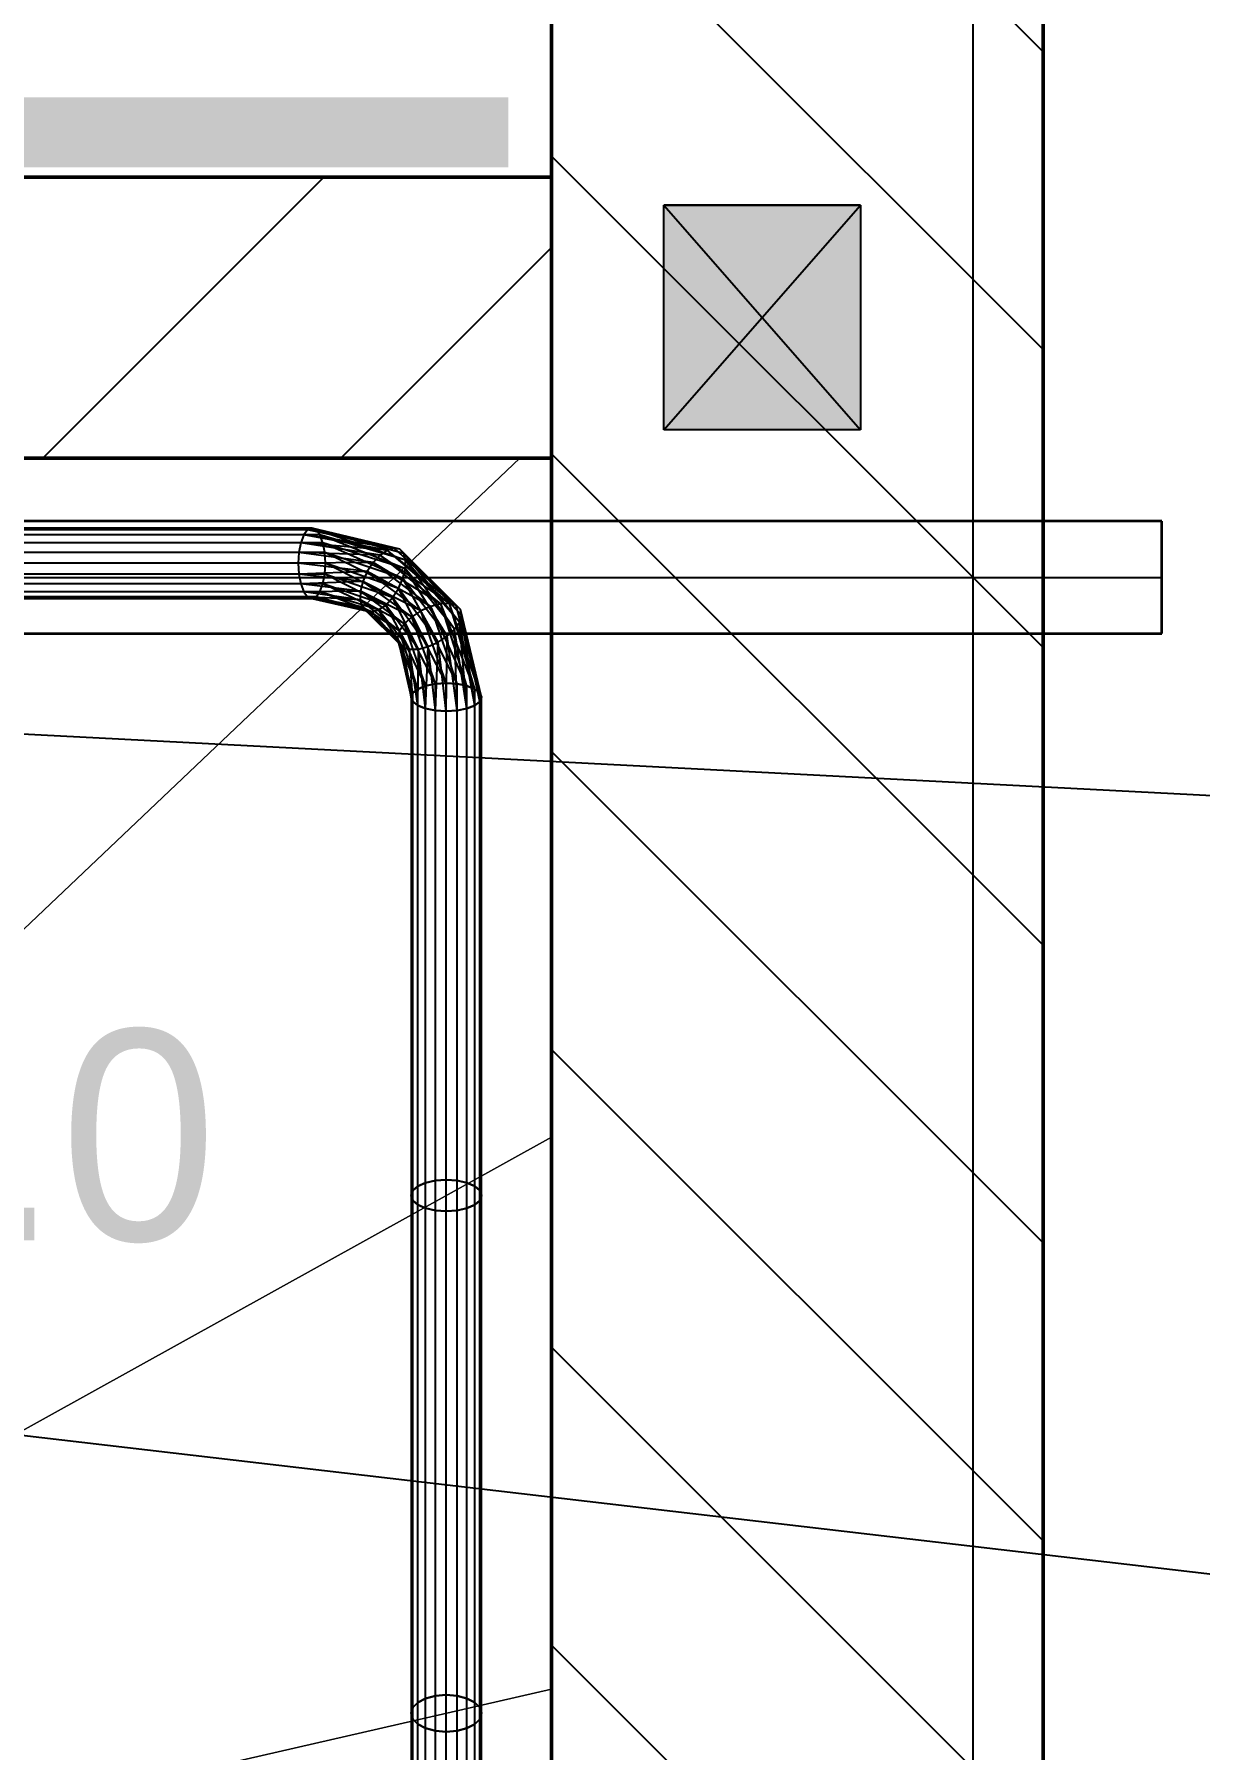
# Model space of a CAD drawing. Extents: x 0 to 756, y -25 to 420.
# Drawn here: x 384.24 to 400.84, y 241.18 to 265.61 of the extents above; entities that cross this region are included whole.
import ezdxf
from ezdxf.lldxf.tags import DXFTag

# ---------------------------------------------------------------- set-up
doc = ezdxf.new("R2010")
doc.units = 0
doc.layers.get('0').update_dxf_attribs({"lineweight": 25})
doc.layers.get('DEFPOINTS').update_dxf_attribs({"lineweight": 25})
for name, color, linetype, lineweight in [('A_Aussenwand', 7, 'Continuous', 25), ('A_Innenwand', 7, 'Continuous', 25), ('ALLGEMEIN01', 7, 'Continuous', 13), ('ALLGEMEIN03', 7, 'Continuous', 25), ('L_Text', 7, 'Continuous', 25), ('Standard', 7, 'Continuous', 25), ('TREPPE', 7, 'Continuous', 13), ('WAND_HOLZ_NICHT_TRAGEND', 7, 'Continuous', 13), ('WAND_HOLZ_TRAGEND', 7, 'Continuous', 13)]:
    doc.layers.add(name, color=color, linetype=linetype, lineweight=lineweight)
for name, color, linetype, lineweight, true_color in [('A_Geschossdecke', 7, 'Continuous', 25, 0x008080), ('H_Heizung', 1, 'Continuous', 25, 0xff0000), ('L_Abluft', 2, 'Continuous', 35, 0xffff00)]:
    doc.layers.add(name, color=color, linetype=linetype, lineweight=lineweight, true_color=true_color)
doc.styles.get("Standard").update_dxf_attribs({"font": 'arial.ttf'})
tags = doc.linetypes.add('PUNKT2_S9', pattern=[0.1, 0, -0.1]).pattern_tags.tags
tags[6:7] = [DXFTag(74, 4), DXFTag(75, 0), DXFTag(340, '0'), DXFTag(46, 1.0), DXFTag(50, 0.0), DXFTag(44, 0.0), DXFTag(45, 0.0)]
tags[4:5] = [DXFTag(74, 4), DXFTag(75, 0), DXFTag(340, '0'), DXFTag(46, 1.0), DXFTag(50, 0.0), DXFTag(44, 0.0), DXFTag(45, 0.0)]
tags = doc.linetypes.add('STRICHPUNKT2', pattern=[12.7, 6.35, -3.175, 0, -3.175]).pattern_tags.tags
tags[10:11] = [DXFTag(74, 4), DXFTag(75, 0), DXFTag(340, '0'), DXFTag(46, 0.0), DXFTag(50, 0.0), DXFTag(44, 0.0), DXFTag(45, 0.0)]
tags[8:9] = [DXFTag(74, 4), DXFTag(75, 0), DXFTag(340, '0'), DXFTag(46, 0.0), DXFTag(50, 0.0), DXFTag(44, 0.0), DXFTag(45, 0.0)]
tags[6:7] = [DXFTag(74, 4), DXFTag(75, 0), DXFTag(340, '0'), DXFTag(46, 0.0), DXFTag(50, 0.0), DXFTag(44, 0.0), DXFTag(45, 0.0)]
tags[4:5] = [DXFTag(74, 4), DXFTag(75, 0), DXFTag(340, '0'), DXFTag(46, 0.0), DXFTag(50, 0.0), DXFTag(44, 0.0), DXFTag(45, 0.0)]

# ---------------------------------------------------------------- blocks, each defined once
blk = doc.blocks.new('Referenz-A0T78P30OY')
at = {"layer": 'ALLGEMEIN01', "color": 0, "linetype": 'PUNKT2_S9', "ltscale": 0.13}
blk.add_line((391.607, 30.521), (391.607, 376.578), dxfattribs=at)
at = {"layer": 'ALLGEMEIN03', "color": 0, "lineweight": -2}
for p, q in [((391.607, 263.578), (391.607, 279.578)), ((359.007, 263.578), (391.607, 263.578))]:
    blk.add_line(p, q, dxfattribs=at)
at = {"layer": 'DEFPOINTS', "color": 0, "linetype": 'Continuous', "lineweight": -2, "ltscale": 0.25}
for p, q in [((391.607, 263.578), (391.607, 263.578)), ((391.607, 263.578), (391.607, 263.578)), ((391.607, 263.578), (391.607, 263.578)), ((391.607, 263.578), (391.607, 263.578)), ((391.607, 259.578), (391.607, 259.578)), ((391.607, 259.578), (391.607, 259.578)), ((391.607, 259.578), (391.607, 259.578)), ((391.607, 259.578), (391.607, 259.578))]:
    blk.add_line(p, q, dxfattribs=at)
at = {"layer": 'DEFPOINTS', "color": 0, "linetype": 'Continuous', "lineweight": 18, "ltscale": 0.18}
blk.add_line((391.607, 259.578), (391.607, 259.578), dxfattribs=at)
at = {"layer": 'Standard', "color": 0, "lineweight": -2}
for p, q in [((393.207, 259.978), (393.207, 263.178)), ((393.207, 263.178), (396.007, 263.178)), ((393.207, 259.978), (396.007, 263.178)), ((396.007, 263.178), (393.207, 263.178)), ((393.207, 263.178), (396.007, 259.978)), ((396.007, 263.178), (396.007, 259.978)), ((396.007, 259.978), (393.207, 259.978)), ((388.193, 258.578), (379.737, 258.578)), ((388.193, 258.578), (388.133, 258.553)), ((388.253, 258.553), (388.193, 258.578)), ((389.501, 258.22), (388.193, 258.578)), ((389.444, 258.279), (388.193, 258.578)), ((388.035, 258.372), (379.55, 258.372)), ((388.078, 258.482), (379.601, 258.482)), ((388.133, 258.553), (379.666, 258.553)), ((388.253, 258.553), (379.809, 258.553)), ((388.307, 258.482), (379.873, 258.482)), ((388.351, 258.372), (379.924, 258.372)), ((388.035, 258.372), (388.008, 258.232)), ((388.078, 258.482), (388.035, 258.372)), ((389.268, 258.266), (388.035, 258.372)), ((389.166, 258.196), (388.035, 258.372)), ((388.133, 258.553), (388.078, 258.482)), ((389.364, 258.295), (388.078, 258.482)), ((389.268, 258.266), (388.078, 258.482)), ((389.444, 258.279), (388.133, 258.553)), ((389.364, 258.295), (388.133, 258.553)), ((388.307, 258.482), (388.253, 258.553)), ((389.529, 258.124), (388.253, 258.553)), ((389.501, 258.22), (388.253, 258.553)), ((388.351, 258.372), (388.307, 258.482)), ((389.525, 258), (388.307, 258.482)), ((389.529, 258.124), (388.307, 258.482)), ((388.378, 258.232), (388.351, 258.372)), ((389.49, 257.861), (388.351, 258.372)), ((389.525, 258), (388.351, 258.372)), ((387.998, 258.078), (379.506, 258.078)), ((388.008, 258.232), (379.518, 258.232)), ((388.378, 258.232), (379.957, 258.232)), ((388.388, 258.078), (379.968, 258.078)), ((388.008, 258.232), (387.998, 258.078)), ((389.068, 258.091), (387.998, 258.078)), ((387.998, 258.078), (388.008, 257.923)), ((388.983, 257.961), (387.998, 258.078)), ((389.166, 258.196), (388.008, 258.232)), ((389.068, 258.091), (388.008, 258.232)), ((388.388, 258.078), (388.378, 258.232)), ((389.427, 257.719), (388.378, 258.232)), ((389.49, 257.861), (388.378, 258.232)), ((388.378, 257.923), (388.388, 258.078)), ((389.343, 257.589), (388.388, 258.078)), ((389.427, 257.719), (388.388, 258.078)), ((389.068, 258.091), (388.983, 257.961)), ((389.166, 258.196), (389.068, 258.091)), ((390.028, 257.5), (389.068, 258.091)), ((389.888, 257.465), (389.068, 258.091)), ((389.268, 258.266), (389.166, 258.196)), ((390.152, 257.504), (389.166, 258.196)), ((390.028, 257.5), (389.166, 258.196)), ((389.364, 258.295), (389.268, 258.266)), ((390.248, 257.475), (389.268, 258.266)), ((390.152, 257.504), (389.268, 258.266)), ((390.248, 257.475), (389.364, 258.295)), ((389.364, 258.295), (390.308, 257.418)), ((389.444, 258.279), (389.364, 258.295)), ((389.501, 258.22), (389.444, 258.279)), ((390.308, 257.418), (389.444, 258.279)), ((389.444, 258.279), (390.324, 257.337)), ((389.529, 258.124), (389.501, 258.22)), ((390.296, 257.241), (389.501, 258.22)), ((390.324, 257.337), (389.501, 258.22)), ((389.525, 258), (389.529, 258.124)), ((390.226, 257.138), (389.529, 258.124)), ((390.296, 257.241), (389.529, 258.124)), ((388.008, 257.923), (379.518, 257.923)), ((388.378, 257.923), (379.957, 257.923)), ((388.983, 257.961), (388.008, 257.923)), ((388.008, 257.923), (388.035, 257.784)), ((388.92, 257.819), (388.008, 257.923)), ((388.351, 257.784), (388.378, 257.923)), ((389.245, 257.484), (388.378, 257.923)), ((389.343, 257.589), (388.378, 257.923)), ((388.983, 257.961), (388.92, 257.819)), ((389.888, 257.465), (388.983, 257.961)), ((389.747, 257.402), (388.983, 257.961)), ((389.427, 257.719), (389.49, 257.861)), ((389.49, 257.861), (389.525, 258)), ((389.991, 256.955), (389.49, 257.861)), ((390.121, 257.04), (389.49, 257.861)), ((390.121, 257.04), (389.525, 258)), ((390.226, 257.138), (389.525, 258)), ((388.035, 257.784), (379.55, 257.784)), ((388.078, 257.673), (379.601, 257.673)), ((388.133, 257.602), (379.666, 257.602)), ((388.253, 257.602), (379.809, 257.602)), ((388.307, 257.673), (379.873, 257.673)), ((388.351, 257.784), (379.924, 257.784)), ((388.92, 257.819), (388.035, 257.784)), ((388.035, 257.784), (388.078, 257.673)), ((388.885, 257.68), (388.035, 257.784)), ((388.885, 257.68), (388.078, 257.673)), ((388.078, 257.673), (388.133, 257.602)), ((388.881, 257.556), (388.078, 257.673)), ((388.133, 257.602), (388.193, 257.578)), ((388.881, 257.556), (388.133, 257.602)), ((388.909, 257.46), (388.133, 257.602)), ((388.193, 257.578), (388.253, 257.602)), ((388.253, 257.602), (388.307, 257.673)), ((388.966, 257.401), (388.253, 257.602)), ((389.047, 257.385), (388.253, 257.602)), ((388.307, 257.673), (388.351, 257.784)), ((389.047, 257.385), (388.307, 257.673)), ((389.143, 257.414), (388.307, 257.673)), ((389.143, 257.414), (388.351, 257.784)), ((389.245, 257.484), (388.351, 257.784)), ((388.885, 257.68), (388.881, 257.556)), ((388.92, 257.819), (388.885, 257.68)), ((389.617, 257.317), (388.885, 257.68)), ((389.512, 257.218), (388.885, 257.68)), ((389.747, 257.402), (388.92, 257.819)), ((389.617, 257.317), (388.92, 257.819)), ((389.245, 257.484), (389.343, 257.589)), ((389.343, 257.589), (389.427, 257.719)), ((389.71, 256.856), (389.343, 257.589)), ((389.85, 256.891), (389.343, 257.589)), ((389.85, 256.891), (389.427, 257.719)), ((389.991, 256.955), (389.427, 257.719)), ((379.737, 257.578), (388.193, 257.578)), ((388.193, 257.578), (388.966, 257.401)), ((388.909, 257.46), (388.193, 257.578)), ((388.881, 257.556), (388.909, 257.46)), ((389.512, 257.218), (388.881, 257.556)), ((389.442, 257.115), (388.881, 257.556)), ((388.909, 257.46), (388.966, 257.401)), ((389.442, 257.115), (388.909, 257.46)), ((389.414, 257.019), (388.909, 257.46)), ((388.966, 257.401), (389.047, 257.385)), ((388.966, 257.401), (389.43, 256.938)), ((389.414, 257.019), (388.966, 257.401)), ((389.047, 257.385), (389.143, 257.414)), ((389.43, 256.938), (389.047, 257.385)), ((389.489, 256.881), (389.047, 257.385)), ((389.143, 257.414), (389.245, 257.484)), ((389.489, 256.881), (389.143, 257.414)), ((389.586, 256.853), (389.143, 257.414)), ((389.586, 256.853), (389.245, 257.484)), ((389.71, 256.856), (389.245, 257.484)), ((389.747, 257.402), (389.617, 257.317)), ((389.888, 257.465), (389.747, 257.402)), ((390.262, 256.36), (389.747, 257.402)), ((390.107, 256.37), (389.747, 257.402)), ((390.028, 257.5), (389.888, 257.465)), ((390.401, 256.332), (389.888, 257.465)), ((390.262, 256.36), (389.888, 257.465)), ((390.152, 257.504), (390.028, 257.5)), ((390.512, 256.287), (390.028, 257.5)), ((390.401, 256.332), (390.028, 257.5)), ((390.248, 257.475), (390.152, 257.504)), ((390.583, 256.232), (390.152, 257.504)), ((390.512, 256.287), (390.152, 257.504)), ((390.308, 257.418), (390.248, 257.475)), ((390.607, 256.17), (390.248, 257.475)), ((390.583, 256.232), (390.248, 257.475)), ((390.324, 257.337), (390.308, 257.418)), ((390.583, 256.108), (390.308, 257.418)), ((390.607, 256.17), (390.308, 257.418)), ((389.442, 257.115), (389.414, 257.019)), ((389.512, 257.218), (389.442, 257.115)), ((389.813, 256.332), (389.442, 257.115)), ((389.703, 256.287), (389.442, 257.115)), ((389.617, 257.317), (389.512, 257.218)), ((389.953, 256.36), (389.512, 257.218)), ((389.813, 256.332), (389.512, 257.218)), ((390.107, 256.37), (389.617, 257.317)), ((389.953, 256.36), (389.617, 257.317)), ((390.121, 257.04), (390.226, 257.138)), ((390.226, 257.138), (390.296, 257.241)), ((390.262, 255.979), (390.226, 257.138)), ((390.401, 256.008), (390.226, 257.138)), ((390.296, 257.241), (390.324, 257.337)), ((390.401, 256.008), (390.296, 257.241)), ((390.512, 256.052), (390.296, 257.241)), ((390.512, 256.052), (390.324, 257.337)), ((390.583, 256.108), (390.324, 257.337)), ((389.414, 257.019), (389.43, 256.938)), ((389.703, 256.287), (389.414, 257.019)), ((389.632, 256.232), (389.414, 257.019)), ((389.43, 256.938), (389.489, 256.881)), ((389.43, 256.938), (389.607, 256.17)), ((389.632, 256.232), (389.43, 256.938)), ((389.489, 256.881), (389.586, 256.853)), ((389.607, 256.17), (389.489, 256.881)), ((389.632, 256.108), (389.489, 256.881)), ((389.586, 256.853), (389.71, 256.856)), ((389.632, 256.108), (389.586, 256.853)), ((389.703, 256.052), (389.586, 256.853)), ((389.703, 256.052), (389.71, 256.856)), ((389.71, 256.856), (389.85, 256.891)), ((389.813, 256.008), (389.71, 256.856)), ((389.813, 256.008), (389.85, 256.891)), ((389.85, 256.891), (389.991, 256.955)), ((389.953, 255.979), (389.85, 256.891)), ((389.953, 255.979), (389.991, 256.955)), ((389.991, 256.955), (390.121, 257.04)), ((390.107, 255.97), (389.991, 256.955)), ((390.107, 255.97), (390.121, 257.04)), ((390.262, 255.979), (390.121, 257.04)), ((390.107, 256.37), (389.953, 256.36)), ((389.953, 256.36), (390.107, 256.37)), ((390.262, 256.36), (390.107, 256.37)), ((390.107, 249.295), (390.107, 256.37)), ((390.107, 256.37), (390.262, 256.36)), ((389.632, 256.232), (389.607, 256.17)), ((389.607, 256.17), (389.632, 256.232)), ((389.632, 256.108), (389.607, 256.17)), ((389.607, 256.17), (389.607, 249.071)), ((389.607, 256.17), (389.632, 256.108)), ((389.703, 256.287), (389.632, 256.232)), ((389.632, 256.232), (389.703, 256.287)), ((389.632, 249.141), (389.632, 256.232)), ((389.813, 256.332), (389.703, 256.287)), ((389.703, 256.287), (389.813, 256.332)), ((389.703, 249.203), (389.703, 256.287)), ((389.953, 256.36), (389.813, 256.332)), ((389.813, 256.332), (389.953, 256.36)), ((389.813, 249.253), (389.813, 256.332)), ((389.953, 249.284), (389.953, 256.36)), ((390.401, 256.332), (390.262, 256.36)), ((390.262, 249.284), (390.262, 256.36)), ((390.262, 256.36), (390.401, 256.332)), ((390.512, 256.287), (390.401, 256.332)), ((390.401, 249.253), (390.401, 256.332)), ((390.401, 256.332), (390.512, 256.287)), ((390.583, 256.232), (390.512, 256.287)), ((390.512, 249.203), (390.512, 256.287)), ((390.512, 256.287), (390.583, 256.232)), ((390.607, 256.17), (390.583, 256.232)), ((390.583, 249.141), (390.583, 256.232)), ((390.583, 256.232), (390.607, 256.17)), ((390.607, 256.17), (390.583, 256.108)), ((390.583, 256.108), (390.607, 256.17)), ((390.607, 249.071), (390.607, 256.17)), ((389.632, 249.002), (389.632, 256.108)), ((389.703, 256.052), (389.632, 256.108)), ((389.632, 256.108), (389.703, 256.052)), ((389.703, 248.94), (389.703, 256.052)), ((389.813, 256.008), (389.703, 256.052)), ((389.703, 256.052), (389.813, 256.008)), ((389.813, 248.89), (389.813, 256.008)), ((389.953, 255.979), (389.813, 256.008)), ((389.813, 256.008), (389.953, 255.979)), ((389.953, 248.859), (389.953, 255.979)), ((390.107, 255.97), (389.953, 255.979)), ((389.953, 255.979), (390.107, 255.97)), ((390.262, 255.979), (390.107, 255.97)), ((390.107, 255.97), (390.262, 255.979)), ((390.107, 248.848), (390.107, 255.97)), ((390.401, 256.008), (390.262, 255.979)), ((390.262, 255.979), (390.401, 256.008)), ((390.262, 248.859), (390.262, 255.979)), ((390.512, 256.052), (390.401, 256.008)), ((390.401, 256.008), (390.512, 256.052)), ((390.401, 248.89), (390.401, 256.008)), ((390.583, 256.108), (390.512, 256.052)), ((390.512, 256.052), (390.583, 256.108)), ((390.512, 248.94), (390.512, 256.052)), ((390.583, 249.002), (390.583, 256.108)), ((389.953, 249.284), (389.813, 249.253)), ((389.813, 249.253), (389.953, 249.284)), ((390.107, 249.295), (389.953, 249.284)), ((389.953, 249.284), (390.107, 249.295)), ((389.953, 241.943), (389.953, 249.284)), ((390.262, 249.284), (390.107, 249.295)), ((390.107, 241.956), (390.107, 249.295)), ((390.107, 249.295), (390.262, 249.284)), ((390.401, 249.253), (390.262, 249.284)), ((390.262, 241.943), (390.262, 249.284)), ((390.262, 249.284), (390.401, 249.253)), ((389.632, 249.141), (389.607, 249.071)), ((389.607, 249.071), (389.632, 249.141)), ((389.632, 249.002), (389.607, 249.071)), ((389.607, 249.071), (389.607, 241.694)), ((389.607, 249.071), (389.632, 249.002)), ((389.703, 249.203), (389.632, 249.141)), ((389.632, 249.141), (389.703, 249.203)), ((389.632, 241.775), (389.632, 249.141)), ((389.813, 249.253), (389.703, 249.203)), ((389.703, 249.203), (389.813, 249.253)), ((389.703, 241.848), (389.703, 249.203)), ((389.813, 241.906), (389.813, 249.253)), ((390.512, 249.203), (390.401, 249.253)), ((390.401, 241.906), (390.401, 249.253)), ((390.401, 249.253), (390.512, 249.203)), ((390.583, 249.141), (390.512, 249.203)), ((390.512, 241.848), (390.512, 249.203)), ((390.512, 249.203), (390.583, 249.141)), ((390.607, 249.071), (390.583, 249.141)), ((390.583, 241.775), (390.583, 249.141)), ((390.583, 249.141), (390.607, 249.071)), ((390.607, 249.071), (390.583, 249.002)), ((390.583, 249.002), (390.607, 249.071)), ((390.607, 241.694), (390.607, 249.071)), ((389.632, 241.613), (389.632, 249.002)), ((389.703, 248.94), (389.632, 249.002)), ((389.632, 249.002), (389.703, 248.94)), ((389.703, 241.54), (389.703, 248.94)), ((389.813, 248.89), (389.703, 248.94)), ((389.703, 248.94), (389.813, 248.89)), ((389.813, 241.482), (389.813, 248.89)), ((389.953, 248.859), (389.813, 248.89)), ((389.813, 248.89), (389.953, 248.859)), ((389.953, 241.445), (389.953, 248.859)), ((390.107, 248.848), (389.953, 248.859)), ((389.953, 248.859), (390.107, 248.848)), ((390.262, 248.859), (390.107, 248.848)), ((390.107, 248.848), (390.262, 248.859)), ((390.107, 241.432), (390.107, 248.848)), ((390.401, 248.89), (390.262, 248.859)), ((390.262, 248.859), (390.401, 248.89)), ((390.262, 241.445), (390.262, 248.859)), ((390.512, 248.94), (390.401, 248.89)), ((390.401, 248.89), (390.512, 248.94)), ((390.401, 241.482), (390.401, 248.89)), ((390.583, 249.002), (390.512, 248.94)), ((390.512, 248.94), (390.583, 249.002)), ((390.512, 241.54), (390.512, 248.94)), ((390.583, 241.613), (390.583, 249.002)), ((389.953, 241.943), (389.813, 241.906)), ((389.813, 241.906), (389.953, 241.943)), ((390.107, 241.956), (389.953, 241.943)), ((389.953, 241.943), (390.107, 241.956)), ((389.953, 235.673), (389.953, 241.943)), ((390.262, 241.943), (390.107, 241.956)), ((390.107, 235.688), (390.107, 241.956)), ((390.107, 241.956), (390.262, 241.943)), ((390.401, 241.906), (390.262, 241.943)), ((390.262, 235.673), (390.262, 241.943)), ((390.262, 241.943), (390.401, 241.906)), ((389.632, 241.775), (389.607, 241.694)), ((389.607, 241.694), (389.632, 241.775)), ((389.703, 241.848), (389.632, 241.775)), ((389.632, 241.775), (389.703, 241.848)), ((389.632, 235.474), (389.632, 241.775)), ((389.813, 241.906), (389.703, 241.848)), ((389.703, 241.848), (389.813, 241.906)), ((389.703, 235.56), (389.703, 241.848)), ((389.813, 235.629), (389.813, 241.906)), ((390.512, 241.848), (390.401, 241.906)), ((390.401, 235.629), (390.401, 241.906)), ((390.401, 241.906), (390.512, 241.848)), ((390.583, 241.775), (390.512, 241.848)), ((390.512, 235.56), (390.512, 241.848)), ((390.512, 241.848), (390.583, 241.775)), ((390.607, 241.694), (390.583, 241.775)), ((390.583, 235.474), (390.583, 241.775)), ((390.583, 241.775), (390.607, 241.694)), ((389.632, 241.613), (389.607, 241.694)), ((389.607, 241.694), (389.607, 235.378)), ((389.607, 241.694), (389.632, 241.613)), ((389.632, 235.282), (389.632, 241.613)), ((389.703, 241.54), (389.632, 241.613)), ((389.632, 241.613), (389.703, 241.54)), ((389.703, 235.196), (389.703, 241.54)), ((389.813, 241.482), (389.703, 241.54)), ((389.703, 241.54), (389.813, 241.482)), ((389.813, 235.127), (389.813, 241.482)), ((389.953, 241.445), (389.813, 241.482)), ((389.813, 241.482), (389.953, 241.445)), ((390.401, 241.482), (390.262, 241.445)), ((390.262, 241.445), (390.401, 241.482)), ((390.512, 241.54), (390.401, 241.482)), ((390.401, 241.482), (390.512, 241.54)), ((390.401, 235.127), (390.401, 241.482)), ((390.583, 241.613), (390.512, 241.54)), ((390.512, 241.54), (390.583, 241.613)), ((390.512, 235.196), (390.512, 241.54)), ((390.607, 241.694), (390.583, 241.613)), ((390.583, 241.613), (390.607, 241.694)), ((390.583, 235.282), (390.583, 241.613)), ((390.607, 235.378), (390.607, 241.694)), ((389.953, 235.083), (389.953, 241.445)), ((390.107, 241.432), (389.953, 241.445)), ((389.953, 241.445), (390.107, 241.432)), ((390.262, 241.445), (390.107, 241.432)), ((390.107, 241.432), (390.262, 241.445)), ((390.107, 235.068), (390.107, 241.432)), ((390.262, 235.083), (390.262, 241.445))]:
    blk.add_line(p, q, dxfattribs=at)
for points in [[(393.207, 259.978), (396.007, 259.978), (393.207, 263.178)], [(396.007, 259.978), (396.007, 263.178), (393.207, 263.178)]]:
    blk.add_solid(points, dxfattribs=at)
at = {"layer": 'TREPPE', "color": 0}
for p, q in [((372.207, 241.578), (391.154, 259.578)), ((391.154, 259.578), (372.207, 241.578)), ((391.154, 259.578), (372.207, 241.578)), ((372.207, 241.578), (391.154, 259.578)), ((391.154, 259.578), (380.63, 259.578)), ((380.63, 259.578), (391.154, 259.578)), ((391.154, 259.578), (391.154, 259.578)), ((391.607, 259.578), (391.154, 259.578)), ((391.154, 259.578), (391.607, 259.578)), ((391.154, 259.578), (391.154, 259.578)), ((391.607, 249.904), (391.607, 259.578)), ((391.607, 259.578), (391.607, 249.904)), ((391.607, 259.578), (391.607, 259.578)), ((373.607, 239.916), (391.607, 249.904)), ((391.607, 249.904), (373.607, 239.916)), ((391.607, 249.904), (373.607, 239.916)), ((373.607, 239.916), (391.607, 249.904)), ((391.607, 249.904), (391.607, 249.904)), ((391.607, 242.037), (391.607, 249.904)), ((391.607, 249.904), (391.607, 242.037)), ((391.607, 249.904), (391.607, 249.904)), ((373.607, 237.919), (391.607, 242.037)), ((391.607, 242.037), (373.607, 237.919)), ((391.607, 242.037), (373.607, 237.919)), ((373.607, 237.919), (391.607, 242.037)), ((391.607, 242.037), (391.607, 242.037)), ((391.607, 235.378), (391.607, 242.037)), ((391.607, 242.037), (391.607, 235.378)), ((391.607, 242.037), (391.607, 242.037))]:
    blk.add_line(p, q, dxfattribs=at)
at = {"layer": 'WAND_HOLZ_NICHT_TRAGEND', "color": 0, "lineweight": 50}
for p, q in [((391.607, 263.578), (324.607, 263.578)), ((324.607, 263.578), (391.607, 263.578)), ((391.607, 259.578), (391.607, 263.578)), ((391.607, 263.578), (391.607, 259.578)), ((391.607, 263.578), (391.607, 263.578)), ((324.607, 259.578), (391.607, 259.578)), ((391.607, 259.578), (324.607, 259.578)), ((391.607, 259.578), (391.607, 259.578))]:
    blk.add_line(p, q, dxfattribs=at)
at = {"layer": 'WAND_HOLZ_TRAGEND', "color": 0, "lineweight": 50}
for p, q in [((391.607, 290.217), (391.607, 217.82)), ((391.607, 290.217), (391.607, 217.82)), ((398.607, 217.82), (398.607, 290.217)), ((398.607, 217.82), (398.607, 290.217))]:
    blk.add_line(p, q, dxfattribs=at)
at = {"layer": 'Standard', "color": 0, "lineweight": -2, "insert": (370.111, 251.433), "char_height": 3, "attachment_point": 1}
blk.add_mtext('{\\fPosterama Text Light;20.0/23.0}', dxfattribs=at)
blk = doc.blocks.new('Wand-A0T78P3AOY', base_point=(391.607, 23.521))
at = {"color": 0, "linetype": 'ByBlock', "lineweight": -2, "ltscale": 0.25}
for p, q in [((391.607, 290.217), (391.607, 263.578)), ((398.607, 290.217), (398.607, 217.82)), ((391.607, 259.578), (391.607, 217.82))]:
    blk.add_line(p, q, dxfattribs=at)
at = {"color": 0, "lineweight": -2}
for p, q in [((391.607, 272.365), (398.607, 265.365)), ((391.607, 268.123), (398.607, 261.123)), ((391.607, 263.88), (398.607, 256.88)), ((391.607, 259.638), (398.607, 252.638)), ((391.607, 255.395), (398.607, 248.395)), ((391.607, 251.152), (398.607, 244.152)), ((391.607, 246.91), (398.607, 239.91)), ((391.607, 242.667), (398.607, 235.667))]:
    blk.add_line(p, q, dxfattribs=at)
blk = doc.blocks.new('Wand-A0T78P4EOY', base_point=(296.607, 259.578))
at = {"color": 0, "linetype": 'ByBlock', "lineweight": -2, "ltscale": 0.25}
for p, q in [((391.607, 263.578), (319.615, 263.578)), ((391.607, 259.578), (324.607, 259.578))]:
    blk.add_line(p, q, dxfattribs=at)
at = {"color": 0, "lineweight": -2}
for p, q in [((388.363, 263.578), (384.363, 259.578)), ((391.607, 262.579), (388.606, 259.578))]:
    blk.add_line(p, q, dxfattribs=at)
blk = doc.blocks.new('Geschossdecke-A0T78P4UOY', base_point=(119.607, 24.521))
at = {"color": 0, "linetype": 'ByBlock', "lineweight": -2, "ltscale": 0.25}
blk.add_line((397.607, 382.578), (397.607, 141.178), dxfattribs=at)
blk = doc.blocks.new('Bauteilbeschriftung-A0T78P5GOY', base_point=(366.007, 243.927))
at = {"color": 0, "linetype": 'ByBlock', "lineweight": -2, "ltscale": 0.25}
blk.add_line((407.573, 254.427), (366.007, 256.578), dxfattribs=at)
blk = doc.blocks.new('Wickelfalzrohr-A0T78P7IOY', base_point=(367.607, 257.078))
at = {"color": 0, "linetype": 'ByBlock', "lineweight": -2, "ltscale": 0.35}
for p, q in [((400.294, 258.678), (367.607, 258.678)), ((367.607, 258.209), (367.607, 258.678)), ((400.294, 258.209), (400.294, 258.678)), ((367.607, 257.546), (367.607, 258.209)), ((400.294, 257.546), (400.294, 258.209)), ((367.607, 257.078), (367.607, 257.546)), ((400.294, 257.078), (400.294, 257.546)), ((367.607, 257.078), (400.294, 257.078))]:
    blk.add_line(p, q, dxfattribs=at)
at = {"color": 0, "linetype": 'STRICHPUNKT2', "lineweight": 25, "ltscale": 0.25}
blk.add_line((367.607, 257.878), (400.294, 257.878), dxfattribs=at)
blk = doc.blocks.new('Bauteilbeschriftung-A0T78PEGOY', base_point=(366.828, 239.408))
at = {"color": 0, "linetype": 'ByBlock', "lineweight": -2, "ltscale": 0.25}
blk.add_line((407.555, 242.908), (366.828, 247.669), dxfattribs=at)

msp = doc.modelspace()

# ---------------------------------------------------------------- linework, layer by layer
at = {"layer": 'H_Heizung', "color": 1, "ltscale": 0.25, "true_color": 0xff0000}
for points in [[(320.215, 263.718), (390.993, 263.718), (320.215, 264.718)], [(390.993, 263.718), (320.215, 264.718), (390.993, 264.718)]]:
    msp.add_solid(points, dxfattribs=at)

# ---------------------------------------------------------------- block references
at = {"color": 8, "lineweight": 25, "ltscale": 0.25, "true_color": 0x808080}
msp.add_blockref('Referenz-A0T78P30OY', (0, 0), dxfattribs=at)
at = {"layer": 'A_Aussenwand', "ltscale": 0.25}
msp.add_blockref('Wand-A0T78P3AOY', (391.607, 23.521), dxfattribs=at)
at = {"layer": 'A_Geschossdecke', "ltscale": 0.25}
msp.add_blockref('Geschossdecke-A0T78P4UOY', (119.607, 24.521), dxfattribs=at)
at = {"layer": 'A_Innenwand', "ltscale": 0.25}
msp.add_blockref('Wand-A0T78P4EOY', (296.607, 259.578), dxfattribs=at)
at = {"layer": 'L_Abluft', "ltscale": 0.35}
msp.add_blockref('Wickelfalzrohr-A0T78P7IOY', (367.607, 257.078), dxfattribs=at)
at = {"layer": 'L_Text', "color": 7, "ltscale": 0.25}
for name, p in [('Bauteilbeschriftung-A0T78P5GOY', (366.007, 243.927)), ('Bauteilbeschriftung-A0T78PEGOY', (366.828, 239.408))]:
    msp.add_blockref(name, p, dxfattribs=at)

doc.saveas('drawing.dxf')
